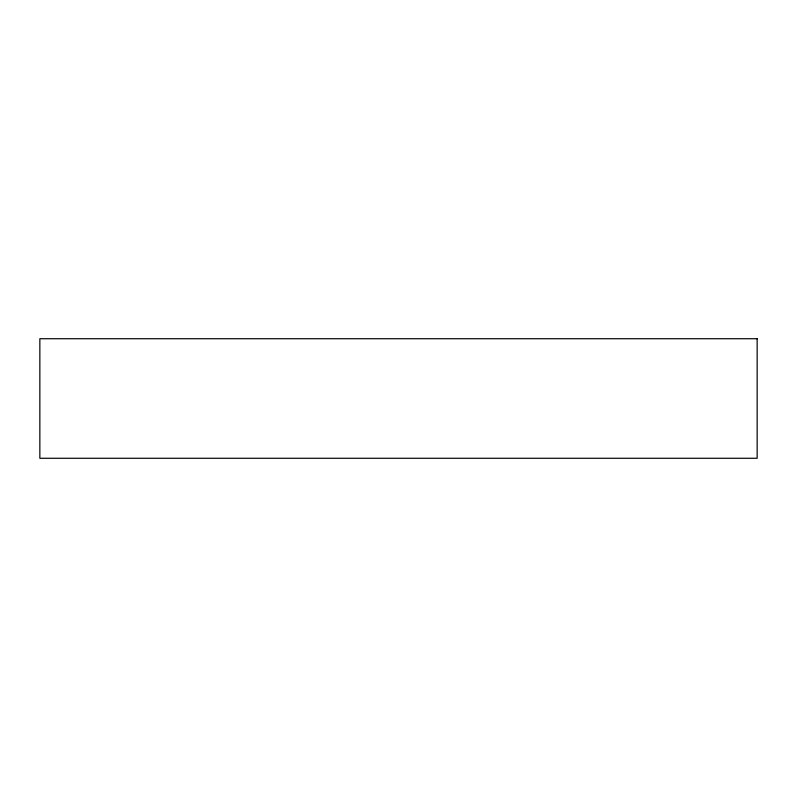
<?xml version="1.0" encoding="UTF-8"?>
<svg xmlns="http://www.w3.org/2000/svg" width="797" height="797" viewBox="0 0 797 797"><rect width="100%" height="100%" fill="white"/><g stroke="black" fill="none" stroke-linecap="round" stroke-linejoin="round"><path stroke-width="1.2" d="M757.15 338.725L39.85 338.725L39.85 458.275L757.15 458.275L757.15 338.725"/></g></svg>
